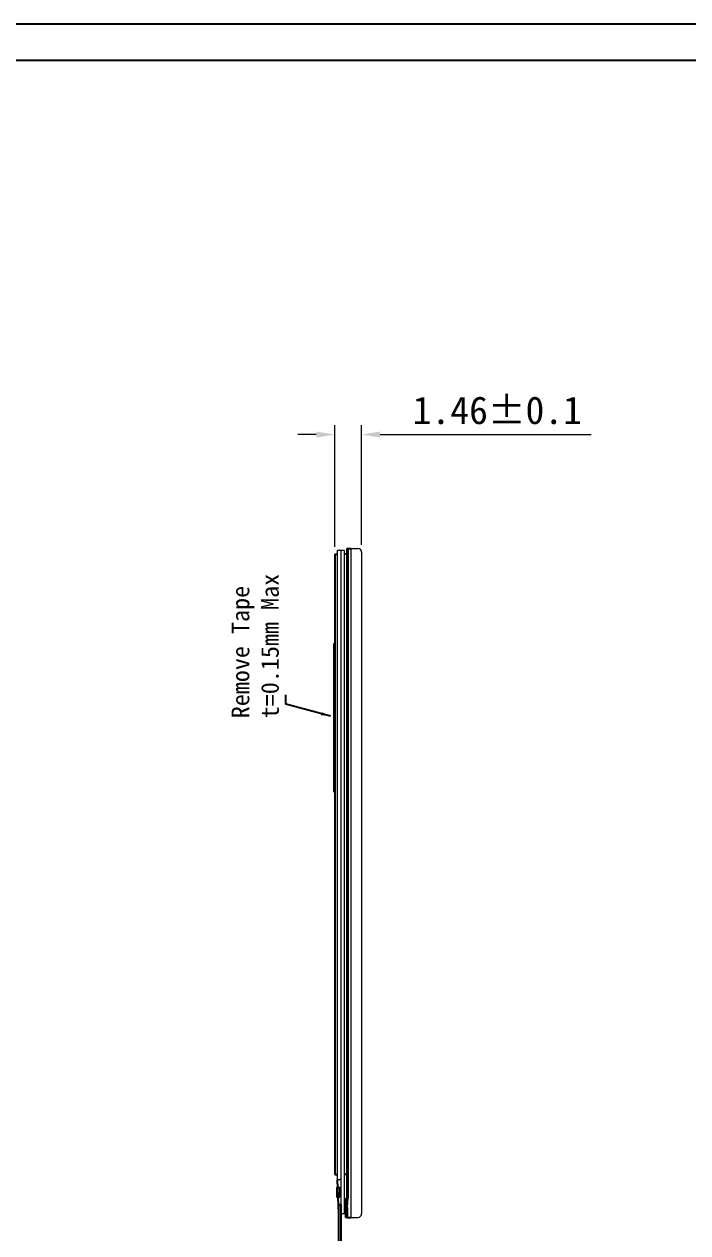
# Model space of a CAD drawing. Header units: millimetres. Extents: x 1278 to 1512, y 149 to 305.
# Drawn here: x 1335.2 to 1371.2, y 239.7 to 305.3 of the extents above; entities that cross this region are included whole.
import ezdxf

# ---------------------------------------------------------------- set-up
doc = ezdxf.new("R2010")
doc.units = ezdxf.units.MM
doc.layers.add('BL', color=7, linetype='Continuous', plot=False)
doc.layers.add('DIM1', color=7, linetype='Continuous', lineweight=13)
for name, color, linetype in [('FPC-LED', 4, 'Continuous'), ('Frame', 7, 'Continuous'), ('Index', 7, 'Continuous')]:
    doc.layers.add(name, color=color, linetype=linetype)
doc.styles.get("Standard").update_dxf_attribs({"font": 'txt', "bigfont": 'gbcbig.shx'})
doc.styles.add('宋体', font='')
doc.styles.get('宋体').set_extended_font_data('SimSun')
doc.dimstyles.get("Standard").update_dxf_attribs({"dimtxt": 3, "dimasz": 1.5, "dimexe": 0.3, "dimexo": 0.3, "dimgap": 0.5, "dimtad": 1, "dimtoh": 1, "dimdsep": 46, "dimtxsty": 'Standard', "dimcen": 0.5, "dimclrd": 2, "dimclre": 3, "dimclrt": 6, "dimadec": 1, "dimazin": 0, "dimtfac": 1, "dimtofl": 0, "dimtmove": 0, "dimatfit": 3, "dimfxl": 1, "dimtolj": 1, "dimtzin": 0, "dimarcsym": 0})
doc.dimstyles.new('标准', dxfattribs={"dimtxt": 1.8, "dimasz": 1.5, "dimexe": 0.5, "dimexo": 0.4, "dimgap": 0.1, "dimtad": 1, "dimzin": 1, "dimdsep": 46, "dimtxsty": '宋体', "dimblk": 'CLOSEDBLANK', "dimcen": 0.09, "dimclrd": 96, "dimclre": 96, "dimclrt": 3, "dimadec": 0, "dimazin": 0, "dimtfac": 1, "dimtofl": 0, "dimtmove": 0, "dimatfit": 1, "dimldrblk": 'CLOSEDBLANK', "dimfxl": 1, "dimtolj": 1, "dimlwd": 0, "dimlwe": 0, "dimarcsym": 0})

# ---------------------------------------------------------------- blocks, each defined once
blk = doc.blocks.new('*D120')
at = {"color": 7, "lineweight": 0, "transparency": 16777216}
for p, q in [((1352.073, 276.932), (1352.073, 283.515)), ((1353.532, 277.032), (1353.532, 283.515)), ((1351.073, 283.015), (1350.073, 283.015)), ((1354.532, 283.015), (1365.991, 283.015))]:
    blk.add_line(p, q, dxfattribs=at)
at = {"color": 7, "transparency": 16777216}
for points in [[(1351.073, 283.181), (1351.073, 282.848), (1352.073, 283.015)], [(1354.532, 283.181), (1354.532, 282.848), (1353.532, 283.015)]]:
    blk.add_solid(points, dxfattribs=at)
at = {"layer": 'Defpoints', "color": 0, "transparency": 16777216}
for p in [(1353.532, 283.015), (1352.073, 276.532), (1353.532, 276.632)]:
    blk.add_point(p, dxfattribs=at)
at = {"color": 7, "transparency": 16777216, "insert": (1360.895, 284.323), "char_height": 1.5, "attachment_point": 5, "style": '宋体'}
blk.add_mtext('\\A1;1.46%%P0.1', dxfattribs=at)
blk = doc.blocks.new('_ClosedBlank')
at = {"color": 0, "linetype": 'ByBlock', "lineweight": -2}
for p, q in [((-1, 0.167), (0, 0)), ((-1, 0.167), (-1, -0.167)), ((0, 0), (-1, -0.167))]:
    blk.add_line(p, q, dxfattribs=at)

msp = doc.modelspace()

# ---------------------------------------------------------------- linework, layer by layer
at = {"color": 7, "linetype": 'Continuous'}
for p, q in [((1352.732, 276.832), (1352.732, 241.608)), ((1352.732, 276.832), (1352.792, 276.832)), ((1352.652, 241.098), (1352.7, 241.598)), ((1352.682, 241.093), (1352.732, 241.608)), ((1352.7, 241.598), (1352.731, 241.598)), ((1352.652, 241.098), (1352.652, 240.55)), ((1352.682, 241.098), (1352.682, 240.55)), ((1352.682, 240.55), (1352.652, 240.55)), ((1352.742, 240.55), (1352.682, 240.55))]:
    msp.add_line(p, q, dxfattribs=at)
at = {"linetype": 'Continuous'}
for p, q in [((1352.792, 276.832), (1352.792, 241.603)), ((1352.792, 276.832), (1352.942, 276.832)), ((1352.742, 241.091), (1352.792, 241.603)), ((1352.742, 241.091), (1352.742, 240.55)), ((1352.742, 240.55), (1352.942, 240.55))]:
    msp.add_line(p, q, dxfattribs=at)
at = {"color": 6}
for p, q in [((1352.073, 276.532), (1352.073, 242.88)), ((1352.073, 276.532), (1352.203, 276.532)), ((1352.732, 276.532), (1352.602, 276.532)), ((1352.732, 276.532), (1352.732, 242.88)), ((1352.073, 242.88), (1352.203, 242.88)), ((1352.732, 242.88), (1352.602, 242.88))]:
    msp.add_line(p, q, dxfattribs=at)
msp.add_line((1352.202, 242.58), (1352.272, 240.762))
at = {"color": 30}
msp.add_line((1352.272, 241.25), (1352.402, 241.25), dxfattribs=at)
at = {"color": 5}
msp.add_lwpolyline([(1352.073, 271.643), (1352.023, 271.643), (1352.023, 263.643), (1352.073, 263.643)], close=True, dxfattribs=at)
at = {"color": 8}
msp.add_lwpolyline([(1352.352, 241.65), (1352.205, 241.65), (1352.205, 242.163), (1352.352, 242.163)], close=True, dxfattribs=at)
at = {"layer": 'BL', "color": 7, "linetype": 'Continuous', "lineweight": 5}
for p, q in [((1352.942, 276.832), (1353.332, 276.832)), ((1352.942, 276.832), (1352.942, 240.55)), ((1353.532, 276.632), (1353.532, 240.75)), ((1352.942, 240.55), (1353.332, 240.55))]:
    msp.add_line(p, q, dxfattribs=at)
for centre, start, end in [((1353.332, 276.632), 0, 90), ((1353.332, 240.75), 270, 0)]:
    msp.add_arc(centre, 0.2, start, end, dxfattribs=at)
at = {"layer": 'DIM1', "color": 4}
for p, q in [((1352.202, 276.732), (1352.202, 242.58)), ((1352.402, 276.732), (1352.202, 276.732)), ((1352.402, 276.732), (1352.402, 240.75)), ((1352.602, 276.732), (1352.402, 276.732)), ((1352.602, 240.75), (1352.602, 276.732)), ((1352.402, 242.58), (1352.202, 242.58)), ((1352.402, 240.75), (1352.602, 240.75))]:
    msp.add_line(p, q, dxfattribs=at)
at = {"layer": 'FPC-LED', "color": 30}
for p, q in [((1352.272, 241.25), (1352.272, 216.55)), ((1352.402, 241.25), (1352.402, 216.55))]:
    msp.add_line(p, q, dxfattribs=at)
at = {"layer": 'Frame', "color": 7}
for points in [[(1511.823, 305.277), (1278.155, 305.277), (1278.155, 149.498), (1511.823, 149.498)], [(1509.875, 151.446), (1280.102, 151.446), (1280.102, 303.33), (1509.875, 303.33)]]:
    msp.add_lwpolyline(points, close=True, dxfattribs=at)

# ---------------------------------------------------------------- texts
at = {"layer": 'Index', "insert": (1347.764, 267.622), "char_height": 0.96, "attachment_point": 4, "rotation": 90, "style": '宋体'}
msp.add_mtext('Remove Tape\\Pt=0.15mm Max', dxfattribs=at)

# ---------------------------------------------------------------- dimensions: what is measured, and where the dimension line sits
dim = msp.add_linear_dim(base=(1353.532, 283.015), p1=(1352.073, 276.532), p2=(1353.532, 276.632), text='<>%%P0.1', dimstyle='标准', override={"dimtxt": 1.5, "dimasz": 1, "dimgap": 0.5, "dimdec": 2, "dimtxsty": '宋体', "dimsah": 1, "dimclrd": 7, "dimclre": 7, "dimclrt": 7})
dim.commit()
dim.dimension.update_dxf_attribs({"geometry": '*D120', "text_midpoint": (1360.895, 283.015), "dimtype": 160})

# ---------------------------------------------------------------- leaders
at = {"layer": 'Index'}
msp.add_leader([(1351.834, 267.742), (1349.419, 268.389), (1349.419, 268.889)], dimstyle='Standard', override={"dimtxt": 0.5, "dimasz": 0.5, "dimexe": 0.5, "dimexo": 0.5, "dimgap": 0.1, "dimtih": 0, "dimdec": 3, "dimtxsty": '宋体', "dimclrd": 0}, dxfattribs=at)

doc.saveas('drawing.dxf')
